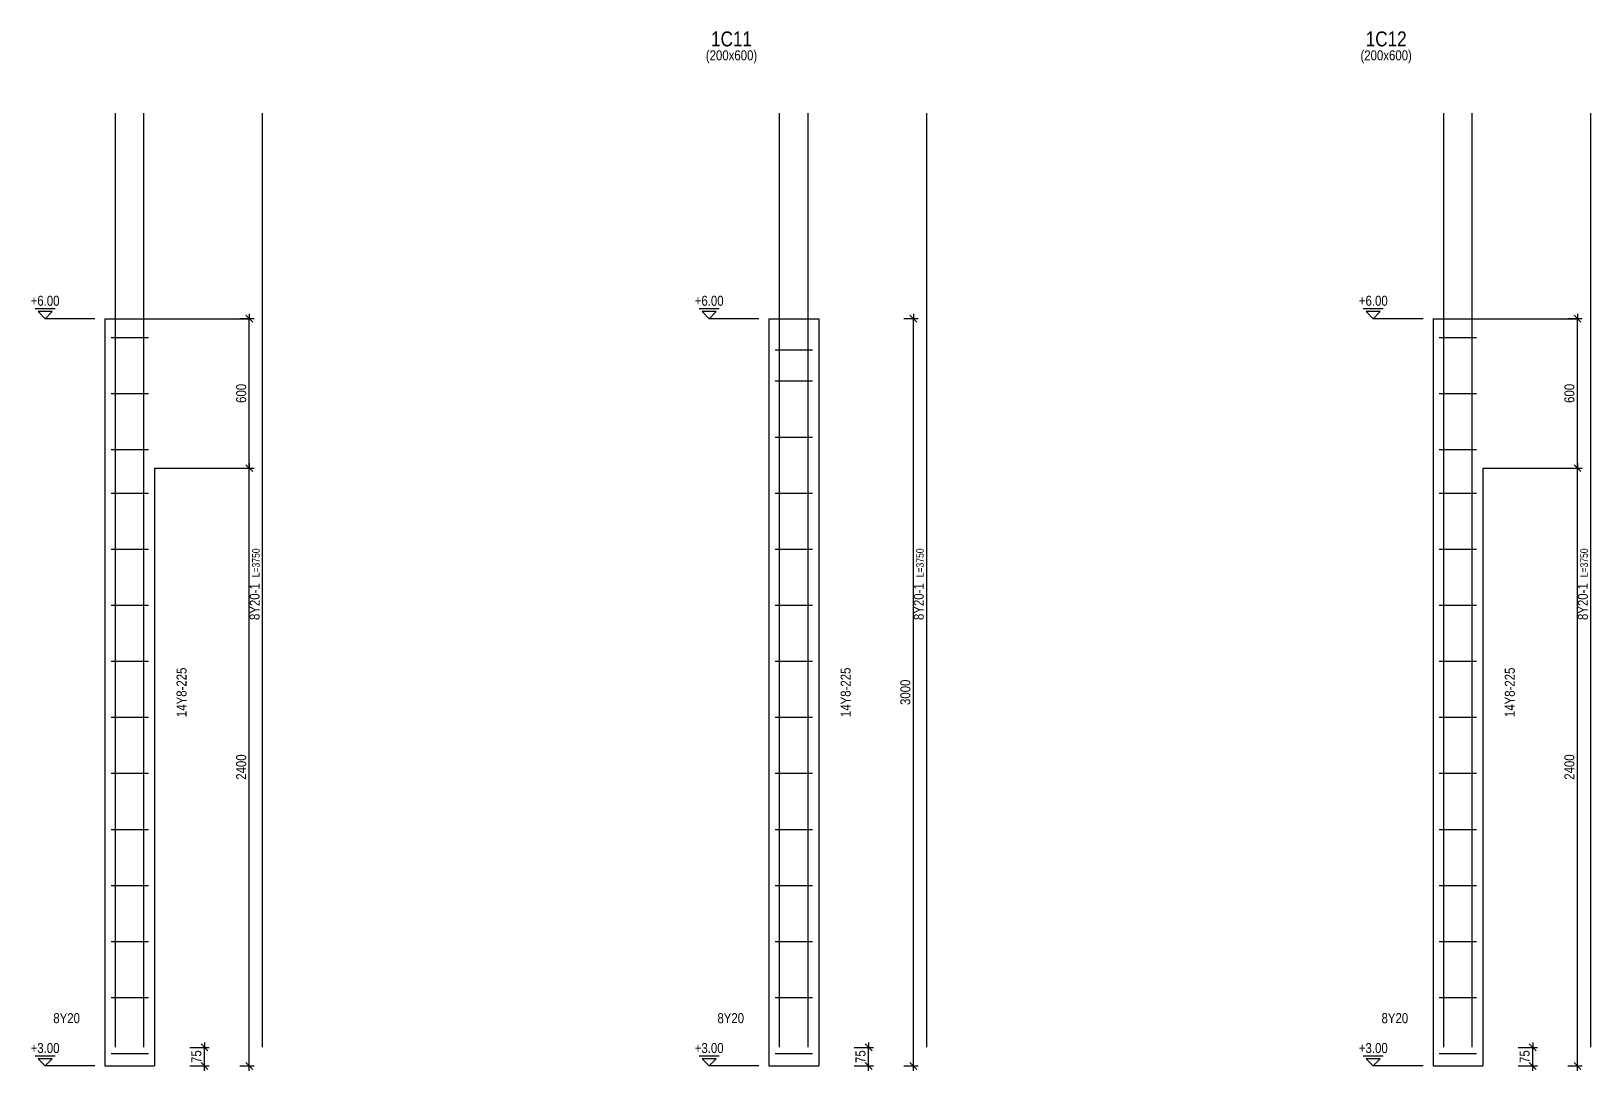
# Model space of a CAD drawing. Extents: x 0 to 206258, y -403073 to 0.
# Drawn here: x 58690 to 74344, y -111586 to -101152 of the extents above; entities that cross this region are included whole.
import ezdxf
from ezdxf.enums import TextEntityAlignment as Align

# ---------------------------------------------------------------- set-up
doc = ezdxf.new("R2010")
doc.units = 0
doc.header["$LTSCALE"] = 1000
for name, color, linetype, true_color in [('Column Label(D)', 12, 'Continuous', 0xbd0000), ('Column Size Label (D)', 94, 'Continuous', 0x008100), ('Level Mark Line', 253, 'Continuous', 0x828282), ('Level Mark Text', 253, 'Continuous', 0x828282)]:
    doc.layers.add(name, color=color, linetype=linetype, true_color=true_color)
for name, color, linetype in [('Column Line(D)', 1, 'Continuous'), ('Dimension Line', 5, 'Continuous'), ('Link Line', 3, 'Continuous'), ('Rebar Label', 6, 'Continuous'), ('Top Rebar Label', 6, 'Continuous'), ('Top Rebar Length Text', 8, 'Continuous'), ('Top Rebar Line', 7, 'Continuous')]:
    doc.layers.add(name, color=color, linetype=linetype)
doc.styles.add('Column Label(D)', font='ARIALN.TTF', dxfattribs={"height": 150})
doc.styles.add('Column Size Label (D)', font='ARIALN.TTF', dxfattribs={"height": 100})
doc.styles.add('Dimension Text', font='ARIALN.TTF', dxfattribs={"height": 100})
doc.styles.add('Level Mark Text', font='ARIALN.TTF', dxfattribs={"height": 100})
doc.styles.add('Rebar Label', font='ARIALN.TTF', dxfattribs={"height": 100})
doc.styles.add('Top Rebar Label', font='ARIALN.TTF', dxfattribs={"height": 100})
doc.styles.add('Top Rebar Length Text', font='ARIALN.TTF', dxfattribs={"height": 75})
doc.dimstyles.new('COLUMNELV', dxfattribs={"dimtxt": 100, "dimasz": 30, "dimexe": 48.3, "dimexo": 103.5, "dimgap": 30, "dimtad": 1, "dimtoh": 1, "dimdec": 1, "dimlfac": 0.4, "dimdsep": 46, "dimtxsty": 'Dimension Text', "dimblk": 'PCDIM_TICK', "dimcen": 0.09, "dimclrd": 5, "dimclre": 5, "dimclrt": 5, "dimadec": 1, "dimazin": 0, "dimtp": 1, "dimtm": 1, "dimtfac": 1, "dimtdec": 4, "dimtofl": 0, "dimtmove": 0, "dimatfit": 3, "dimfxl": 1, "dimtolj": 1, "dimtzin": 0, "dimarcsym": 0})

# ---------------------------------------------------------------- blocks, each defined once
blk = doc.blocks.new('PCDIM_TICK')
at = {"layer": 'Dimension Line', "color": 0, "transparency": 33554687}
for p, q in [((1.15, 1.15), (-1.15, -1.15)), ((1.61, 0), (0, 0))]:
    blk.add_line(p, q, dxfattribs=at)
blk = doc.blocks.new('*U2052')
at = {"layer": 'Dimension Line', "color": 5, "true_color": 0x0000ff, "transparency": 16777216}
for p, q in [((60783, -105537), (60928, -105537)), ((60879, -111537), (60879, -105537)), ((60783, -111537), (60928, -111537))]:
    blk.add_line(p, q, dxfattribs=at)
at = {"layer": 'Dimension Line', "color": 5, "true_color": 0x0000ff, "transparency": 16777216, "xscale": 30, "yscale": 30}
for p, rotation in [((60879, -105537), 89.99999999999447), ((60879, -111537), 269.9999999999834)]:
    blk.add_blockref('PCDIM_TICK', p, dxfattribs=dict(at, rotation=rotation))
at = {"layer": 'Dimension Line', "color": 5, "true_color": 0x0000ff, "transparency": 16777216, "insert": (60849, -108537), "char_height": 100, "width": 247.25, "attachment_point": 8, "rotation": 90, "style": 'Dimension Text'}
blk.add_mtext('2400', dxfattribs=at)
blk = doc.blocks.new('*U2053')
at = {"layer": 'Dimension Line', "color": 5, "true_color": 0x0000ff, "transparency": 16777216}
for p, q in [((60783, -104037), (60928, -104037)), ((60879, -105537), (60879, -104037)), ((60783, -105537), (60928, -105537))]:
    blk.add_line(p, q, dxfattribs=at)
at = {"layer": 'Dimension Line', "color": 5, "true_color": 0x0000ff, "transparency": 16777216, "xscale": 30, "yscale": 30}
for p, rotation in [((60879, -104037), 89.99999999999447), ((60879, -105537), 269.9999999999834)]:
    blk.add_blockref('PCDIM_TICK', p, dxfattribs=dict(at, rotation=rotation))
at = {"layer": 'Dimension Line', "color": 5, "true_color": 0x0000ff, "transparency": 16777216, "insert": (60849, -104787), "char_height": 100, "width": 181.97, "attachment_point": 8, "rotation": 90, "style": 'Dimension Text'}
blk.add_mtext('600', dxfattribs=at)
blk = doc.blocks.new('*U2054')
at = {"layer": 'Dimension Line', "color": 5, "true_color": 0x0000ff, "transparency": 16777216}
for p, q in [((60283, -111350), (60478, -111350)), ((60429, -111537), (60429, -111350)), ((60283, -111537), (60478, -111537))]:
    blk.add_line(p, q, dxfattribs=at)
at = {"layer": 'Dimension Line', "color": 5, "true_color": 0x0000ff, "transparency": 16777216, "xscale": 30, "yscale": 30}
for p, rotation in [((60429, -111350), 89.99999999999447), ((60429, -111537), 269.9999999999834)]:
    blk.add_blockref('PCDIM_TICK', p, dxfattribs=dict(at, rotation=rotation))
at = {"layer": 'Dimension Line', "color": 5, "true_color": 0x0000ff, "transparency": 16777216, "insert": (60399, -111443), "char_height": 100, "width": 117.23, "attachment_point": 8, "rotation": 90, "style": 'Dimension Text'}
blk.add_mtext('75', dxfattribs=at)
blk = doc.blocks.new('*U2059')
at = {"layer": 'Dimension Line', "color": 5, "true_color": 0x0000ff, "transparency": 16777216}
for p, q in [((67449, -104037), (67594, -104037)), ((67545, -111537), (67545, -104037)), ((67449, -111537), (67594, -111537))]:
    blk.add_line(p, q, dxfattribs=at)
at = {"layer": 'Dimension Line', "color": 5, "true_color": 0x0000ff, "transparency": 16777216, "xscale": 30, "yscale": 30}
for p, rotation in [((67545, -104037), 89.99999999999447), ((67545, -111537), 269.9999999999834)]:
    blk.add_blockref('PCDIM_TICK', p, dxfattribs=dict(at, rotation=rotation))
at = {"layer": 'Dimension Line', "color": 5, "true_color": 0x0000ff, "transparency": 16777216, "insert": (67515, -107787), "char_height": 100, "width": 245.98, "attachment_point": 8, "rotation": 90, "style": 'Dimension Text'}
blk.add_mtext('3000', dxfattribs=at)
blk = doc.blocks.new('*U2060')
at = {"layer": 'Dimension Line', "color": 5, "true_color": 0x0000ff, "transparency": 16777216}
for p, q in [((66949, -111350), (67144, -111350)), ((67095, -111537), (67095, -111350)), ((66949, -111537), (67144, -111537))]:
    blk.add_line(p, q, dxfattribs=at)
at = {"layer": 'Dimension Line', "color": 5, "true_color": 0x0000ff, "transparency": 16777216, "xscale": 30, "yscale": 30}
for p, rotation in [((67095, -111350), 89.99999999999447), ((67095, -111537), 269.9999999999834)]:
    blk.add_blockref('PCDIM_TICK', p, dxfattribs=dict(at, rotation=rotation))
at = {"layer": 'Dimension Line', "color": 5, "true_color": 0x0000ff, "transparency": 16777216, "insert": (67065, -111443), "char_height": 100, "width": 117.23, "attachment_point": 8, "rotation": 90, "style": 'Dimension Text'}
blk.add_mtext('75', dxfattribs=at)
blk = doc.blocks.new('*U2065')
at = {"layer": 'Dimension Line', "color": 5, "true_color": 0x0000ff, "transparency": 16777216}
for p, q in [((74115, -105537), (74259, -105537)), ((74211, -111537), (74211, -105537)), ((74115, -111537), (74259, -111537))]:
    blk.add_line(p, q, dxfattribs=at)
at = {"layer": 'Dimension Line', "color": 5, "true_color": 0x0000ff, "transparency": 16777216, "xscale": 30, "yscale": 30}
for p, rotation in [((74211, -105537), 89.99999999999447), ((74211, -111537), 269.9999999999834)]:
    blk.add_blockref('PCDIM_TICK', p, dxfattribs=dict(at, rotation=rotation))
at = {"layer": 'Dimension Line', "color": 5, "true_color": 0x0000ff, "transparency": 16777216, "insert": (74181, -108537), "char_height": 100, "width": 247.25, "attachment_point": 8, "rotation": 90, "style": 'Dimension Text'}
blk.add_mtext('2400', dxfattribs=at)
blk = doc.blocks.new('*U2066')
at = {"layer": 'Dimension Line', "color": 5, "true_color": 0x0000ff, "transparency": 16777216}
for p, q in [((74115, -104037), (74259, -104037)), ((74211, -105537), (74211, -104037)), ((74115, -105537), (74259, -105537))]:
    blk.add_line(p, q, dxfattribs=at)
at = {"layer": 'Dimension Line', "color": 5, "true_color": 0x0000ff, "transparency": 16777216, "xscale": 30, "yscale": 30}
for p, rotation in [((74211, -104037), 89.99999999999447), ((74211, -105537), 269.9999999999834)]:
    blk.add_blockref('PCDIM_TICK', p, dxfattribs=dict(at, rotation=rotation))
at = {"layer": 'Dimension Line', "color": 5, "true_color": 0x0000ff, "transparency": 16777216, "insert": (74181, -104787), "char_height": 100, "width": 181.97, "attachment_point": 8, "rotation": 90, "style": 'Dimension Text'}
blk.add_mtext('600', dxfattribs=at)
blk = doc.blocks.new('*U2067')
at = {"layer": 'Dimension Line', "color": 5, "true_color": 0x0000ff, "transparency": 16777216}
for p, q in [((73615, -111350), (73809, -111350)), ((73761, -111537), (73761, -111350)), ((73615, -111537), (73809, -111537))]:
    blk.add_line(p, q, dxfattribs=at)
at = {"layer": 'Dimension Line', "color": 5, "true_color": 0x0000ff, "transparency": 16777216, "xscale": 30, "yscale": 30}
for p, rotation in [((73761, -111350), 89.99999999999447), ((73761, -111537), 269.9999999999834)]:
    blk.add_blockref('PCDIM_TICK', p, dxfattribs=dict(at, rotation=rotation))
at = {"layer": 'Dimension Line', "color": 5, "true_color": 0x0000ff, "transparency": 16777216, "insert": (73731, -111443), "char_height": 100, "width": 117.23, "attachment_point": 8, "rotation": 90, "style": 'Dimension Text'}
blk.add_mtext('75', dxfattribs=at)

msp = doc.modelspace()

# ---------------------------------------------------------------- linework, layer by layer
at = {"layer": 'Column Line(D)', "transparency": 33554687}
for points in [[(59429.322, -104037.222), (59429.322, -111537.222)], [(59429.322, -104037.222), (59929.322, -104037.222)], [(59929.322, -104037.222), (60866.822, -104037.222)], [(66095.206, -104037.222), (66095.206, -111537.222)], [(66095.206, -104037.222), (66595.206, -104037.222)], [(66595.206, -104037.222), (66595.206, -111537.222)], [(72761.091, -104037.222), (72761.091, -111537.222)], [(72761.091, -104037.222), (73261.091, -104037.222)], [(73261.091, -104037.222), (74198.591, -104037.222)], [(59929.322, -105537.222), (60866.822, -105537.222)], [(59929.322, -105537.222), (59929.322, -111537.222)], [(73261.091, -105537.222), (74198.591, -105537.222)], [(73261.091, -105537.222), (73261.091, -111537.222)], [(59429.322, -111537.222), (59929.322, -111537.222)], [(66095.206, -111537.222), (66595.206, -111537.222)], [(72761.091, -111537.222), (73261.091, -111537.222)]]:
    msp.add_lwpolyline(points, dxfattribs=at)
at = {"layer": 'Level Mark Line', "transparency": 33554687}
for points in [[(58929.322, -103937.222), (58729.322, -103937.222)], [(65595.206, -103937.222), (65395.206, -103937.222)], [(72261.091, -103937.222), (72061.091, -103937.222)], [(58829.322, -104037.222), (58900.032, -103966.511), (58758.611, -103966.511), (58829.322, -104037.222)], [(59329.322, -104037.222), (58829.322, -104037.222)], [(65495.206, -104037.222), (65565.917, -103966.511), (65424.496, -103966.511), (65495.206, -104037.222)], [(65995.206, -104037.222), (65495.206, -104037.222)], [(72161.091, -104037.222), (72231.802, -103966.511), (72090.381, -103966.511), (72161.091, -104037.222)], [(72661.091, -104037.222), (72161.091, -104037.222)], [(58929.322, -111437.222), (58729.322, -111437.222)], [(65595.206, -111437.222), (65395.206, -111437.222)], [(72261.091, -111437.222), (72061.091, -111437.222)], [(58829.322, -111537.222), (58900.032, -111466.511), (58758.611, -111466.511), (58829.322, -111537.222)], [(59329.322, -111537.222), (58829.322, -111537.222)], [(65495.206, -111537.222), (65565.917, -111466.511), (65424.496, -111466.511), (65495.206, -111537.222)], [(65995.206, -111537.222), (65495.206, -111537.222)], [(72161.091, -111537.222), (72231.802, -111466.511), (72090.381, -111466.511), (72161.091, -111537.222)], [(72661.091, -111537.222), (72161.091, -111537.222)]]:
    msp.add_lwpolyline(points, dxfattribs=at)
at = {"layer": 'Link Line', "transparency": 33554687}
for p, q in [((59491.822, -104224.722), (59866.822, -104224.722)), ((72823.591, -104224.722), (73198.591, -104224.722)), ((66157.706, -104349.722), (66532.706, -104349.722)), ((66157.706, -104662.222), (66532.706, -104662.222)), ((59491.822, -104787.222), (59866.822, -104787.222)), ((72823.591, -104787.222), (73198.591, -104787.222)), ((59491.822, -105349.722), (59866.822, -105349.722)), ((66157.706, -105224.722), (66532.706, -105224.722)), ((72823.591, -105349.722), (73198.591, -105349.722)), ((59491.822, -105787.222), (59866.822, -105787.222)), ((66157.706, -105787.222), (66532.706, -105787.222)), ((72823.591, -105787.222), (73198.591, -105787.222)), ((59491.822, -106349.722), (59866.822, -106349.722)), ((66157.706, -106349.722), (66532.706, -106349.722)), ((72823.591, -106349.722), (73198.591, -106349.722)), ((59491.822, -106912.222), (59866.822, -106912.222)), ((66157.706, -106912.222), (66532.706, -106912.222)), ((72823.591, -106912.222), (73198.591, -106912.222)), ((59491.822, -107474.722), (59866.822, -107474.722)), ((66157.706, -107474.722), (66532.706, -107474.722)), ((72823.591, -107474.722), (73198.591, -107474.722)), ((59491.822, -108037.222), (59866.822, -108037.222)), ((66157.706, -108037.222), (66532.706, -108037.222)), ((72823.591, -108037.222), (73198.591, -108037.222)), ((59491.822, -108599.722), (59866.822, -108599.722)), ((66157.706, -108599.722), (66532.706, -108599.722)), ((72823.591, -108599.722), (73198.591, -108599.722)), ((59491.822, -109162.222), (59866.822, -109162.222)), ((66157.706, -109162.222), (66532.706, -109162.222)), ((72823.591, -109162.222), (73198.591, -109162.222)), ((59491.822, -109724.722), (59866.822, -109724.722)), ((66157.706, -109724.722), (66532.706, -109724.722)), ((72823.591, -109724.722), (73198.591, -109724.722)), ((59491.822, -110287.222), (59866.822, -110287.222)), ((66157.706, -110287.222), (66532.706, -110287.222)), ((72823.591, -110287.222), (73198.591, -110287.222)), ((59491.822, -110849.722), (59866.822, -110849.722)), ((66157.706, -110849.722), (66532.706, -110849.722)), ((72823.591, -110849.722), (73198.591, -110849.722)), ((59491.822, -111412.222), (59866.822, -111412.222)), ((66157.706, -111412.222), (66532.706, -111412.222)), ((72823.591, -111412.222), (73198.591, -111412.222))]:
    msp.add_line(p, q, dxfattribs=at)
at = {"layer": 'Top Rebar Line', "transparency": 33554687}
for points in [[(59536.822, -111349.722), (59536.822, -101974.722)], [(59821.822, -111349.722), (59821.822, -101974.722)], [(61012.675, -111349.722), (61012.675, -101974.722)], [(66202.706, -111349.722), (66202.706, -101974.722)], [(66487.706, -111349.722), (66487.706, -101974.722)], [(67678.559, -111349.722), (67678.559, -101974.722)], [(72868.591, -111349.722), (72868.591, -101974.722)], [(73153.591, -111349.722), (73153.591, -101974.722)], [(74344.444, -111349.722), (74344.444, -101974.722)]]:
    msp.add_lwpolyline(points, dxfattribs=at)

# ---------------------------------------------------------------- texts
at = {"layer": 'Column Label(D)', "transparency": 33554687, "style": 'Column Label(D)'}
for s, p in [('1C11', (65719.369, -101154.207)), ('1C12', (72290.253, -101154.207))]:
    msp.add_text(s, height=150, dxfattribs=at).set_placement(p, align=Align.TOP_CENTER)
at = {"layer": 'Column Size Label (D)', "transparency": 33554687, "style": 'Column Size Label (D)'}
for p in [(65719.369, -101344.207), (72290.253, -101344.207)]:
    msp.add_text('(200x600)', height=100, dxfattribs=at).set_placement(p, align=Align.TOP_CENTER)
at = {"layer": 'Level Mark Text', "transparency": 33554687, "style": 'Level Mark Text'}
for s, p in [('+6.00', (58829.322, -103937.222)), ('+6.00', (65495.206, -103937.222)), ('+6.00', (72161.091, -103937.222)), ('+3.00', (58829.322, -111437.222)), ('+3.00', (65495.206, -111437.222)), ('+3.00', (72161.091, -111437.222))]:
    msp.add_text(s, height=100, dxfattribs=at).set_placement(p, align=Align.BOTTOM_CENTER)
at = {"layer": 'Rebar Label', "transparency": 33554687, "style": 'Rebar Label'}
for p in [(60279.322, -107787.222), (66945.206, -107787.222), (73611.091, -107787.222)]:
    msp.add_text('14Y8-225', height=100, rotation=90, dxfattribs=at).set_placement(p, align=Align.BOTTOM_CENTER)
at = {"layer": 'Top Rebar Label', "transparency": 33554687, "style": 'Top Rebar Label'}
for p in [(60982.675, -106692.222), (67648.559, -106692.222), (74314.444, -106692.222)]:
    msp.add_text(' 8Y20-1', height=100, rotation=90, dxfattribs=at).set_placement(p, align=Align.RIGHT)
for p in [(59179.322, -111137.222), (65845.206, -111137.222), (72511.091, -111137.222)]:
    msp.add_text(' 8Y20', height=100, dxfattribs=at).set_placement(p, align=Align.BOTTOM_RIGHT)
at = {"layer": 'Top Rebar Length Text', "transparency": 33554687, "style": 'Top Rebar Length Text'}
for p in [(60982.675, -106632.222), (67648.559, -106632.222), (74314.444, -106632.222)]:
    msp.add_text('L=3750', height=75, rotation=90, dxfattribs=at).set_placement(p)

# ---------------------------------------------------------------- dimensions: what is measured, and where the dimension line sits
at = {"layer": 'Dimension Line', "transparency": 33554687}
for p1, p2, distance, picture, middle in [((60679.322, -105537.222), (60679.322, -104037.222), -200, '*U2053', (60879.322, -104787.222)), ((67345.206, -111537.222), (67345.206, -104037.222), -200, '*U2059', (67545.206, -107787.222)), ((74011.091, -105537.222), (74011.091, -104037.222), -200, '*U2066', (74211.091, -104787.222)), ((60679.322, -111537.222), (60679.322, -105537.222), -200, '*U2052', (60879.322, -108537.222)), ((74011.091, -111537.222), (74011.091, -105537.222), -200, '*U2065', (74211.091, -108537.222)), ((60179.322, -111537.222), (60179.322, -111349.722), -250, '*U2054', (60429.322, -111443.472)), ((66845.206, -111537.222), (66845.206, -111349.722), -250, '*U2060', (67095.206, -111443.472)), ((73511.091, -111537.222), (73511.091, -111349.722), -250, '*U2067', (73761.091, -111443.472))]:
    dim = msp.add_aligned_dim(p1=p1, p2=p2, distance=distance, dimstyle='COLUMNELV', override={"dimscale": 1, "dimtxt": 100, "dimasz": 30, "dimexe": 48.3, "dimexo": 103.5, "dimgap": 30, "dimtad": 1, "dimtih": 0, "dimdec": 1, "dimlfac": 0.4, "dimzin": 8, "dimlunit": 2, "dimpost": '', "dimtxsty": 'Dimension Text', "dimblk": 'PCDIM_TICK', "dimse1": 0, "dimse2": 0, "dimsd2": 0, "dimclrd": 5, "dimclre": 5, "dimclrt": 5, "dimaunit": 0, "dimadec": 1, "dimazin": 0, "dimtol": 0, "dimtp": 1, "dimtm": 1, "dimtmove": 0}, dxfattribs=at)
    dim.commit()
    dim.dimension.update_dxf_attribs({"geometry": picture, "text_midpoint": middle})

doc.saveas('drawing.dxf')
